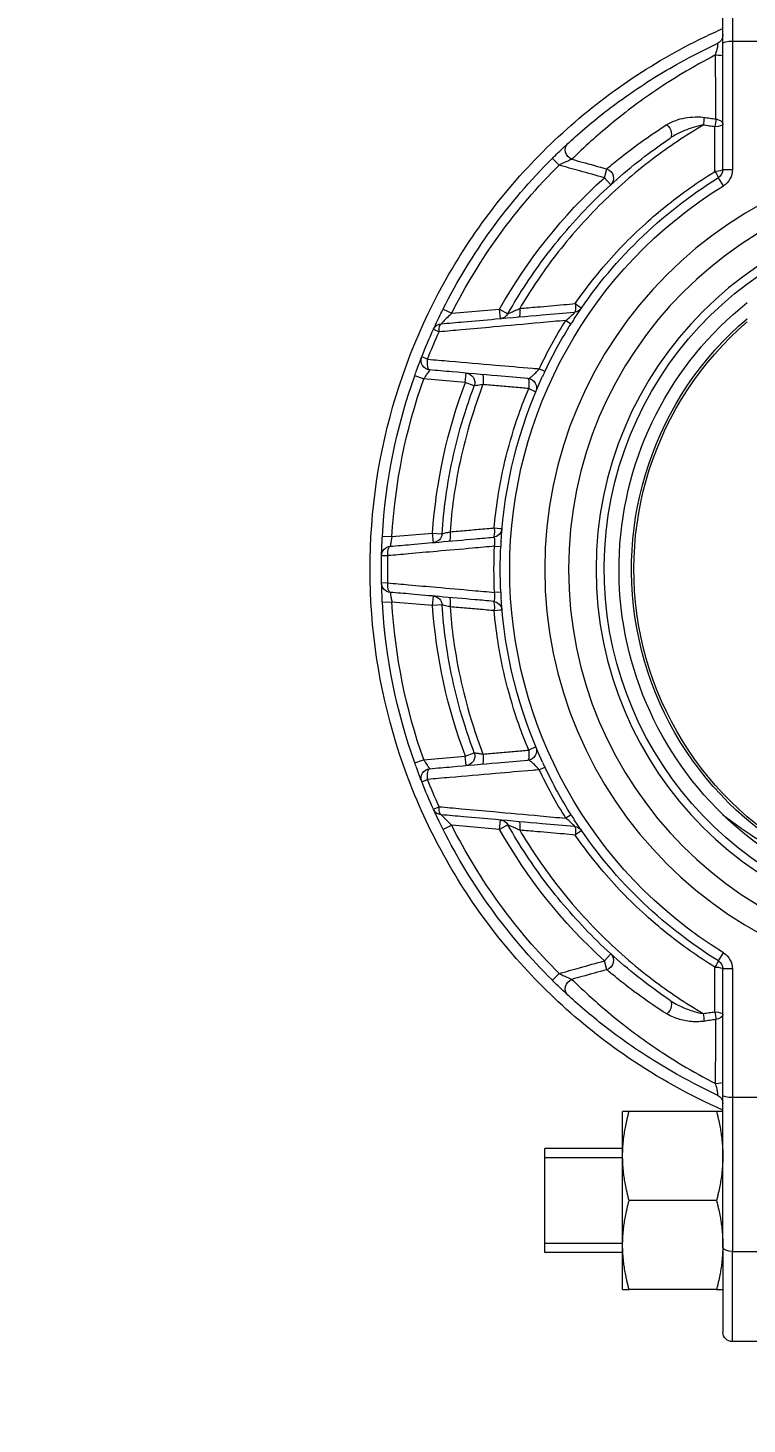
# Model space of a CAD drawing. Header units: millimetres. Extents: x -20146070 to 165023, y -3349561 to 35447.
# Drawn here: x -365078.4 to -365009.2, y -10992.2 to -10858 of the extents above; entities that cross this region are included whole.
import ezdxf
from ezdxf import colors
from ezdxf.entities.mleader import LeaderData, LeaderLine
from ezdxf.math import Vec2, Vec3

# ---------------------------------------------------------------- set-up
doc = ezdxf.new("R2010")
doc.units = ezdxf.units.MM
doc.header["$LTSCALE"] = 50
doc.linetypes.add('CONTINOUS', pattern=[0])
for name, color, linetype in [('ASPL- FM200-DEVICES', 8, 'Continuous'), ('M_FIREALAM-_E-', 10, 'Continuous'), ('M_FM 200 Cylinder', 1, 'Continuous')]:
    doc.layers.add(name, color=color, linetype=linetype)
doc.styles.add('RomanS', font='romans__.ttf', dxfattribs={"width": 0.75, "height": 40})

# ---------------------------------------------------------------- blocks, each defined once
blk = doc.blocks.new('180')
at = {"layer": 'ASPL- FM200-DEVICES', "color": 1, "lineweight": 5}
for p, q in [((-38638.84, -130226.7), (-38638.84, -130241.51)), ((-38637.92, -130241.73), (-38637.92, -130227.11)), ((-38638.84, -130241.51), (-38660.78, -130241.51)), ((-38638.84, -130241.51), (-38638.84, -130253.87)), ((-38637.92, -130253.87), (-38637.92, -130241.73)), ((-38622.16, -130253.44), (-38621.52, -130252.79)), ((-38637.92, -130253.87), (-38638.84, -130253.87)), ((-38637.97, -130255.43), (-38637.49, -130254.65)), ((-38627.14, -130255.33), (-38626.52, -130254.66)), ((-38626.52, -130254.66), (-38626.76, -130253.81)), ((-38616.44, -130267.29), (-38617.24, -130267.74)), ((-38616.52, -130268.2), (-38616.44, -130267.29)), ((-38611.83, -130267.69), (-38616.44, -130267.29)), ((-38611.01, -130267.28), (-38611.83, -130267.69)), ((-38622.81, -130268.38), (-38623.32, -130268.7)), ((-38610.08, -130269.23), (-38610.63, -130269.48)), ((-38609.51, -130272.11), (-38608.95, -130271.89)), ((-38620.79, -130273.29), (-38620.25, -130273.03)), ((-38613.14, -130274.35), (-38613.22, -130273.44)), ((-38614, -130274.68), (-38613.14, -130274.35)), ((-38613.14, -130274.35), (-38609.13, -130274)), ((-38609.13, -130274), (-38608.27, -130273.7)), ((-38609.99, -130288.83), (-38610.9, -130288.89)), ((-38610.07, -130289.74), (-38609.99, -130288.83)), ((-38606.07, -130289.17), (-38609.99, -130288.83)), ((-38605.16, -130289.12), (-38606.07, -130289.17)), ((-38615.95, -130290.1), (-38616.55, -130290.13)), ((-38605.09, -130290.99), (-38605.69, -130291)), ((-38605.69, -130293.62), (-38605.09, -130293.64)), ((-38616.55, -130294.5), (-38615.95, -130294.53)), ((-38609.99, -130295.8), (-38610.07, -130294.89)), ((-38610.9, -130295.74), (-38609.99, -130295.8)), ((-38609.99, -130295.8), (-38606.07, -130295.46)), ((-38606.07, -130295.46), (-38605.16, -130295.51)), ((-38613.14, -130310.28), (-38614, -130309.95)), ((-38613.22, -130311.19), (-38613.14, -130310.28)), ((-38609.13, -130310.63), (-38613.14, -130310.28)), ((-38608.27, -130310.93), (-38609.13, -130310.63)), ((-38620.25, -130311.6), (-38620.79, -130311.34)), ((-38608.95, -130312.74), (-38609.51, -130312.52)), ((-38610.63, -130315.15), (-38610.08, -130315.4)), ((-38623.32, -130315.93), (-38622.81, -130316.25)), ((-38616.44, -130317.34), (-38616.52, -130316.43)), ((-38617.24, -130316.89), (-38616.44, -130317.34)), ((-38616.44, -130317.34), (-38611.83, -130316.93)), ((-38611.83, -130316.93), (-38611.01, -130317.34)), ((-38637.49, -130329.98), (-38637.97, -130329.2)), ((-38626.52, -130329.97), (-38627.14, -130329.3)), ((-38626.76, -130330.82), (-38626.52, -130329.97)), ((-38638.84, -130330.75), (-38637.92, -130330.75)), ((-38638.84, -130330.75), (-38638.84, -130343.12)), ((-38637.92, -130342.9), (-38637.92, -130330.75)), ((-38621.52, -130331.84), (-38622.16, -130331.19)), ((-38660.78, -130343.12), (-38638.84, -130343.12)), ((-38638.84, -130343.12), (-38638.84, -130357.93)), ((-38637.92, -130357.52), (-38637.92, -130342.9)), ((-38637.31, -130344.45), (-38628.9, -130344.45)), ((-38628.28, -130348.73), (-38628.28, -130344.45)), ((-38628.28, -130348.02), (-38620.78, -130348.02)), ((-38628.28, -130357.3), (-38628.28, -130348.73)), ((-38620.78, -130358.02), (-38620.78, -130348.02)), ((-38620.78, -130348.87), (-38628.28, -130348.87)), ((-38637.31, -130353.02), (-38628.9, -130353.02)), ((-38638.84, -130357.93), (-38660.78, -130357.93)), ((-38638.84, -130366.59), (-38638.84, -130357.93)), ((-38637.92, -130357.52), (-38637.92, -130365.68)), ((-38628.28, -130357.16), (-38620.78, -130357.16)), ((-38628.28, -130361.59), (-38628.28, -130357.3)), ((-38628.28, -130358.02), (-38620.78, -130358.02)), ((-38637.31, -130361.59), (-38628.9, -130361.59)), ((-38660.78, -130366.59), (-38638.84, -130366.59))]:
    blk.add_line(p, q, dxfattribs=at)
for radius in [229.34, 229.02, 228.54, 40, 37.71, 35.06]:
    blk.add_circle((-38660.78, -130292.31), radius, dxfattribs=at)
for centre, radius, start, end in [((-38637.01, -130240.92), 0.914, 180, 245.1794), ((-38660.78, -130292.31), 54.79, 26.7, 45.1906), ((-38660.78, -130292.31), 55.71, 26.7, 45.1906), ((-38637.01, -130253.87), 1.83, 180, 238.27), ((-38637.01, -130253.87), 0.914, 180, 238.27), ((-38660.78, -130292.31), 44.28, 32.9672, 58.27), ((-38660.78, -130292.31), 50.91, 29.4422, 47.7073), ((-38660.78, -130292.31), 43.37, 301.73, 58.27), ((-38660.78, -130292.31), 34.28, 282.0247, 257.9753), ((-38660.78, -130292.31), 32.85, 314.0792, 51.3401), ((-38660.78, -130292.31), 31.65, 285.8537, 49.5808), ((-38623.57, -130266.67), 0.914, 214.5741, 265), ((-38616.44, -130267.29), 0.914, 209.4422, 265), ((-38660.78, -130292.31), 31.42, 283.1366, 49.2249), ((-38660.78, -130292.31), 44.28, 25.446, 32.2283), ((-38660.78, -130292.31), 44.88, 25.446, 32.2283), ((-38610.91, -130269.61), 0.914, 24.4789, 85), ((-38660.78, -130292.31), 55.11, 21.5076, 24.4789), ((-38660.78, -130292.31), 55.71, 21.5076, 24.4789), ((-38609.8, -130272.23), 0.914, 275, 21.5076), ((-38613.14, -130274.35), 0.914, 95, 200.6591), ((-38660.78, -130292.31), 44.28, 3.4466, 24.7847), ((-38619.08, -130274.87), 0.914, 95, 202.7002), ((-38660.78, -130292.31), 50.91, 3.9276, 20.6591), ((-38660.78, -130292.31), 54.79, 3.29, 19.5233), ((-38660.78, -130292.31), 55.71, 3.29, 19.5233), ((-38615.76, -130288.32), 0.914, 185.0673, 265), ((-38609.99, -130288.83), 0.914, 183.9276, 265), ((-38660.78, -130292.31), 44.28, 357.1699, 2.8301), ((-38660.78, -130292.31), 44.88, 357.1699, 2.8301), ((-38606, -130291.01), 0.914, 1.3623, 85), ((-38660.78, -130292.31), 55.11, 358.6377, 1.3623), ((-38660.78, -130292.31), 55.71, 358.6377, 1.3623), ((-38606, -130293.62), 0.914, 275, 358.6377), ((-38660.78, -130292.31), 44.28, 335.2153, 356.5534), ((-38609.99, -130295.8), 0.914, 95, 176.0724), ((-38615.76, -130296.31), 0.914, 95, 174.9327), ((-38660.78, -130292.31), 50.91, 339.3409, 356.0724), ((-38660.78, -130292.31), 54.79, 340.4767, 356.71), ((-38660.78, -130292.31), 55.71, 340.4767, 356.71), ((-38619.08, -130309.76), 0.914, 157.2998, 265), ((-38613.14, -130310.28), 0.914, 159.3409, 265), ((-38660.78, -130292.31), 44.28, 327.7717, 334.554), ((-38660.78, -130292.31), 44.88, 327.7717, 334.554), ((-38660.78, -130292.31), 55.11, 335.5211, 338.4924), ((-38609.8, -130312.4), 0.914, 338.4924, 85), ((-38660.78, -130292.31), 55.71, 335.5211, 338.4924), ((-38660.78, -130292.31), 32.85, 282.5559, 314.0792), ((-38660.78, -130292.31), 44.28, 301.73, 327.0328), ((-38616.44, -130317.34), 0.914, 95, 150.5578), ((-38610.91, -130315.02), 0.914, 275, 335.5211), ((-38660.78, -130292.31), 50.91, 312.2927, 330.5578), ((-38623.57, -130317.96), 0.914, 95, 145.4259), ((-38660.78, -130292.31), 54.79, 314.8094, 333.3), ((-38660.78, -130292.31), 55.71, 314.8094, 333.3), ((-38637.01, -130330.75), 1.83, 121.73, 180), ((-38637.01, -130330.75), 0.914, 121.73, 180), ((-38637.01, -130343.71), 0.914, 114.8206, 180), ((-38638.84, -130365.68), 0.914, 270, 0)]:
    blk.add_arc(centre, radius, start, end, dxfattribs=at)
for centre, major_axis, ratio, start_param, end_param in [((-38638.84, -130241.73), (0.914, 0), 0.237088, 0, 1.570796), ((-38637.01, -130242.95), (-0.914, 0), 0.120855, 4.9525, 6.283185), ((-38637.01, -130249.5), (-0.914, 0), 0.558658, 4.967973, 6.283185), ((-38637.01, -130249.5), (-0.131, 0.905), 0.210615, 0.962931, 1.81783), ((-38635.88, -130249.34), (-0.13, 0.905), 0.210979, 0.961696, 1.82156), ((-38637.01, -130249.5), (-0.914, 0), 0.275099, 0, 1.402869), ((-38632.3, -130250.12), (-0.511, -0.758), 0.599993, 4.331925, 6.283185), ((-38623.64, -130252.03), (0.62, 0.672), 0.946472, 4.183078, 6.283185), ((-38637.01, -130253.87), (-0.914, 0), 0.205116, 0, 1.399902), ((-38637.01, -130253.87), (-0.481, -0.778), 0.039724, 4.976816, 6.283185), ((-38626.52, -130254.66), (-0.615, -0.676), 0.950802, 4.17362, 6.283185), ((-38623.57, -130266.67), (-0.753, -0.519), 0.013723, 4.91427, 6.283185), ((-38623.57, -130266.67), (-0.08, -0.911), 0.164256, 4.830039, 6.283185), ((-38618.22, -130267.13), (-0.08, -0.911), 0.16447, 4.827555, 6.283185), ((-38610.91, -130269.61), (0.08, 0.911), 0.30205, 4.881503, 6.283185), ((-38609.8, -130272.23), (0.08, -0.911), 0.329482, 0, 1.668132), ((-38614.69, -130274.49), (-0.08, 0.911), 0.178581, 0, 1.621337), ((-38619.08, -130274.87), (-0.843, -0.353), 0.007725, 4.898119, 6.283186), ((-38619.08, -130274.87), (-0.08, 0.911), 0.178444, 0, 1.619728), ((-38615.76, -130288.32), (-0.911, -0.081), 0.00155, 4.887459, 6.283185), ((-38615.76, -130288.32), (-0.08, -0.911), 0.171834, 4.741337, 6.283185), ((-38611.51, -130288.69), (-0.08, -0.911), 0.171944, 4.740044, 6.283185), ((-38606, -130291.01), (0.08, 0.911), 0.340158, 4.750299, 6.283185), ((-38606, -130293.62), (0.08, -0.911), 0.340158, 0, 1.532886), ((-38611.51, -130295.93), (-0.08, 0.911), 0.171944, 0, 1.543141), ((-38615.76, -130296.31), (-0.911, 0.081), 0.00155, 6.283185, 7.678911), ((-38615.76, -130296.31), (-0.08, 0.911), 0.171834, 0, 1.541848), ((-38619.08, -130309.76), (-0.843, 0.353), 0.007725, 0, 1.385066), ((-38619.08, -130309.76), (-0.08, -0.911), 0.178444, 4.663458, 6.283185), ((-38614.69, -130310.14), (-0.08, -0.911), 0.178581, 4.661848, 6.283185), ((-38609.8, -130312.4), (0.08, 0.911), 0.329482, 4.615053, 6.283185), ((-38610.91, -130315.02), (0.08, -0.911), 0.30205, 0, 1.401682), ((-38618.22, -130317.49), (-0.08, 0.911), 0.16447, 0, 1.45563), ((-38623.57, -130317.96), (-0.753, 0.519), 0.013723, 0, 1.368915), ((-38623.57, -130317.96), (-0.08, 0.911), 0.164256, 0, 1.453146), ((-38637.01, -130330.75), (-0.481, 0.778), 0.039724, 0, 1.306369), ((-38626.52, -130329.97), (-0.615, 0.676), 0.950802, 0, 2.109566), ((-38637.01, -130330.75), (-0.914, 0), 0.205116, 4.883284, 6.283185), ((-38623.64, -130332.6), (0.62, -0.672), 0.946472, 0, 2.100107), ((-38632.3, -130334.51), (-0.511, 0.758), 0.599993, 0, 1.95126), ((-38637.01, -130335.12), (-0.914, 0), 0.275099, 4.880316, 6.283185), ((-38637.01, -130335.12), (-0.914, 0), 0.558658, 0, 1.315212), ((-38637.01, -130335.12), (0.131, 0.905), 0.210615, 1.323763, 2.178662), ((-38635.88, -130335.29), (0.13, 0.905), 0.210979, 1.320032, 2.179897), ((-38637.01, -130341.68), (-0.914, 0), 0.120855, 0, 1.330686), ((-38638.84, -130342.9), (-0.914, 0), 0.237088, 1.570796, 3.141593), ((-38638.84, -130357.52), (0.914, 0), 0.448941, 4.712389, 6.283185)]:
    blk.add_ellipse(centre, major_axis=major_axis, ratio=ratio, start_param=start_param, end_param=end_param, dxfattribs=at)
for points, knots in [([(-38637.92, -130344.32), (-38634.73, -130342.92), (-38631.67, -130341.22), (-38628.79, -130339.26), (-38626.43, -130337.65), (-38624.18, -130335.86), (-38622.09, -130333.91), (-38620.04, -130332), (-38618.12, -130329.94), (-38616.38, -130327.75), (-38612.83, -130323.31), (-38609.97, -130318.36), (-38607.9, -130313.08), (-38605.83, -130307.81), (-38604.55, -130302.22), (-38604.13, -130296.58), (-38603.71, -130290.94), (-38604.13, -130285.21), (-38605.39, -130279.7), (-38606.64, -130274.19), (-38608.73, -130268.85), (-38611.56, -130263.94), (-38614.4, -130259.03), (-38617.96, -130254.55), (-38622.12, -130250.69), (-38626.28, -130246.83), (-38631.01, -130243.6), (-38636.11, -130241.14), (-38636.71, -130240.85), (-38637.31, -130240.57), (-38637.92, -130240.31)], [0.3520071, 0.3520071, 0.3520071, 0.3520071, 0.3812966, 0.3812966, 0.3812966, 0.4054258, 0.4054258, 0.4054258, 0.4289726, 0.4289726, 0.4289726, 0.4766555, 0.4766555, 0.4766555, 0.5243168, 0.5243168, 0.5243168, 0.5719497, 0.5719497, 0.5719497, 0.6196177, 0.6196177, 0.6196177, 0.6673015, 0.6673015, 0.6673015, 0.7149727, 0.7149727, 0.7149727, 0.7205932, 0.7205932, 0.7205932, 0.7205932]), ([(-38637.23, -130242.84), (-38637.25, -130242.77), (-38637.27, -130242.69), (-38637.33, -130242.49), (-38637.36, -130242.37), (-38637.42, -130242.12), (-38637.44, -130241.99), (-38637.45, -130241.81), (-38637.44, -130241.76), (-38637.41, -130241.75), (-38637.4, -130241.75), (-38637.39, -130241.75)], [0, 0, 0, 0, 0.0442614, 0.0442614, 0.1150797, 0.1150797, 0.2071434, 0.2071434, 0.3019298, 0.3019298, 0.3296732, 0.3296732, 0.3296732, 0.3296732]), ([(-38623.02, -130251.36), (-38623.4, -130251.01), (-38623.96, -130250.5), (-38625.75, -130248.98), (-38627.2, -130247.81), (-38628.87, -130246.65), (-38630.35, -130245.61), (-38632.02, -130244.56), (-38634.96, -130242.93), (-38636.16, -130242.32), (-38637.39, -130241.75)], [0.100319, 0.100319, 0.100319, 0.100319, 0.621284, 0.621284, 1.418475, 1.418475, 1.418475, 2.127713, 2.127713, 2.588683, 2.588683, 2.588683, 2.588683]), ([(-38637.24, -130249.01), (-38637.24, -130248.73), (-38637.24, -130248.45), (-38637.24, -130247.51), (-38637.24, -130246.84), (-38637.24, -130246.15), (-38637.23, -130245.46), (-38637.23, -130244.74), (-38637.23, -130243.63), (-38637.23, -130243.24), (-38637.23, -130242.84)], [0.1468067, 0.1468067, 0.1468067, 0.1468067, 0.2636455, 0.2636455, 0.5272911, 0.5272911, 0.5272911, 0.7909366, 0.7909366, 0.9326924, 0.9326924, 0.9326924, 0.9326924]), ([(-38637.23, -130242.84), (-38636.13, -130243.41), (-38635.05, -130244.01), (-38632.26, -130245.69), (-38630.62, -130246.81), (-38629.16, -130247.91), (-38627.52, -130249.14), (-38626.09, -130250.37), (-38624.33, -130251.97), (-38623.77, -130252.51), (-38623.4, -130252.88)], [-2.546419, -2.546419, -2.546419, -2.546419, -2.127713, -2.127713, -1.418475, -1.418475, -1.418475, -0.621284, -0.621284, -0.100319, -0.100319, -0.100319, -0.100319]), ([(-38636.11, -130248.85), (-38636.3, -130248.87), (-38636.5, -130248.9), (-38636.7, -130248.93), (-38636.88, -130248.96), (-38637.06, -130248.98), (-38637.24, -130249.01)], [0.1132328, 0.1132328, 0.1132328, 0.1132328, 0.1812535, 0.1812535, 0.1812535, 0.2435308, 0.2435308, 0.2435308, 0.2435308]), ([(-38632.53, -130249.55), (-38632.85, -130249.35), (-38633.22, -130249.19), (-38633.9, -130248.98), (-38634.21, -130248.91), (-38634.84, -130248.82), (-38635.16, -130248.8), (-38635.69, -130248.8), (-38635.9, -130248.82), (-38636.11, -130248.85)], [-0.4595938, -0.4595938, -0.4595938, -0.4595938, -0.3023379, -0.3023379, -0.1852862, -0.1852862, -0.0712639, -0.0712639, 0, 0, 0, 0]), ([(-38637.16, -130249.75), (-38636.98, -130249.73), (-38636.8, -130249.7), (-38636.62, -130249.68), (-38636.42, -130249.65), (-38636.23, -130249.62), (-38636.03, -130249.59)], [-0.2435308, -0.2435308, -0.2435308, -0.2435308, -0.1812535, -0.1812535, -0.1812535, -0.1132328, -0.1132328, -0.1132328, -0.1132328]), ([(-38637.16, -130254.06), (-38637.16, -130253.89), (-38637.16, -130253.72), (-38637.16, -130253.05), (-38637.16, -130252.55), (-38637.16, -130252.06), (-38637.16, -130251.65), (-38637.16, -130251.23), (-38637.16, -130250.46), (-38637.16, -130250.11), (-38637.16, -130249.75)], [0.1138295, 0.1138295, 0.1138295, 0.1138295, 0.1722234, 0.1722234, 0.3444468, 0.3444468, 0.3444468, 0.4884302, 0.4884302, 0.6138244, 0.6138244, 0.6138244, 0.6138244]), ([(-38636.03, -130249.59), (-38635.85, -130249.62), (-38635.68, -130249.65), (-38635.22, -130249.77), (-38634.94, -130249.86), (-38634.38, -130250.06), (-38634.1, -130250.18), (-38633.47, -130250.47), (-38633.12, -130250.67), (-38632.81, -130250.87)], [0, 0, 0, 0, 0.0712639, 0.0712639, 0.1852862, 0.1852862, 0.3023379, 0.3023379, 0.4595938, 0.4595938, 0.4595938, 0.4595938]), ([(-38636.03, -130249.59), (-38634.35, -130250.59), (-38632.72, -130251.68), (-38629.35, -130254.24), (-38627.63, -130255.74), (-38626.03, -130257.34), (-38624.44, -130258.94), (-38622.94, -130260.66), (-38620.41, -130263.99), (-38619.35, -130265.58), (-38618.38, -130267.23)], [-2.899582, -2.899582, -2.899582, -2.899582, -2.2532, -2.2532, -1.502133, -1.502133, -1.502133, -0.751067, -0.751067, -0.119027, -0.119027, -0.119027, -0.119027]), ([(-38626.76, -130253.81), (-38627.04, -130253.56), (-38627.42, -130253.24), (-38628.48, -130252.39), (-38629.2, -130251.84), (-38630.76, -130250.71), (-38631.61, -130250.13), (-38632.53, -130249.55)], [0.09152, 0.09152, 0.09152, 0.09152, 0.505144, 0.505144, 1.010289, 1.010289, 1.471599, 1.471599, 1.471599, 1.471599]), ([(-38617.24, -130267.74), (-38618.36, -130265.76), (-38619.62, -130263.85), (-38622.39, -130260.2), (-38623.92, -130258.46), (-38625.55, -130256.84), (-38627.17, -130255.23), (-38628.92, -130253.71), (-38631.44, -130251.83), (-38632.12, -130251.34), (-38632.81, -130250.87)], [0.007268, 0.007268, 0.007268, 0.007268, 0.751067, 0.751067, 1.502133, 1.502133, 1.502133, 2.2532, 2.2532, 2.526105, 2.526105, 2.526105, 2.526105]), ([(-38621.52, -130252.79), (-38621.62, -130252.69), (-38621.71, -130252.6), (-38622, -130252.32), (-38622.18, -130252.14), (-38622.47, -130251.87), (-38622.58, -130251.76), (-38622.77, -130251.58), (-38622.85, -130251.51), (-38622.96, -130251.41), (-38622.99, -130251.38), (-38623.02, -130251.36)], [0, 0, 0, 0, 0.0453057, 0.0453057, 0.131826, 0.131826, 0.1934642, 0.1934642, 0.2507099, 0.2507099, 0.2864885, 0.2864885, 0.2864885, 0.2864885]), ([(-38623.4, -130252.88), (-38623.73, -130252.97), (-38624.05, -130253.06), (-38625.17, -130253.37), (-38625.96, -130253.59), (-38626.76, -130253.81)], [0.1769403, 0.1769403, 0.1769403, 0.1769403, 0.2893577, 0.2893577, 0.564208, 0.564208, 0.564208, 0.564208]), ([(-38626.52, -130254.66), (-38625.73, -130254.44), (-38624.93, -130254.21), (-38623.48, -130253.81), (-38622.82, -130253.63), (-38622.16, -130253.44)], [-0.564208, -0.564208, -0.564208, -0.564208, -0.2893577, -0.2893577, -0.0612978, -0.0612978, -0.0612978, -0.0612978]), ([(-38623.4, -130252.88), (-38623.38, -130252.88), (-38623.35, -130252.9), (-38623.26, -130252.93), (-38623.2, -130252.96), (-38623.04, -130253.03), (-38622.95, -130253.08), (-38622.71, -130253.18), (-38622.56, -130253.25), (-38622.32, -130253.36), (-38622.24, -130253.4), (-38622.16, -130253.44)], [-0.2864885, -0.2864885, -0.2864885, -0.2864885, -0.2507099, -0.2507099, -0.1934642, -0.1934642, -0.131826, -0.131826, -0.0453057, -0.0453057, 0, 0, 0, 0]), ([(-38623.72, -130266.76), (-38624.57, -130265.54), (-38625.48, -130264.35), (-38627.78, -130261.65), (-38629.22, -130260.18), (-38630.75, -130258.82), (-38632.03, -130257.68), (-38633.37, -130256.62), (-38635.55, -130255.08), (-38636.35, -130254.56), (-38637.16, -130254.06)], [0.186997, 0.186997, 0.186997, 0.186997, 0.684749, 0.684749, 1.369498, 1.369498, 1.369498, 1.940163, 1.940163, 2.258899, 2.258899, 2.258899, 2.258899]), ([(-38618.38, -130267.23), (-38618.94, -130267.18), (-38619.49, -130267.13), (-38620.9, -130267.01), (-38621.76, -130266.93), (-38622.61, -130266.86), (-38622.98, -130266.83), (-38623.35, -130266.79), (-38623.72, -130266.76)], [0.100993, 0.100993, 0.100993, 0.100993, 0.2897145, 0.2897145, 0.5794289, 0.5794289, 0.5794289, 0.705031, 0.705031, 0.705031, 0.705031]), ([(-38622.81, -130268.38), (-38622.97, -130268.25), (-38623.13, -130268.11), (-38623.5, -130267.8), (-38623.66, -130267.64), (-38623.67, -130267.58), (-38623.66, -130267.58), (-38623.64, -130267.58)], [0, 0, 0, 0, 0.0994273, 0.0994273, 0.2585109, 0.2585109, 0.2961763, 0.2961763, 0.2961763, 0.2961763]), ([(-38610.83, -130268.7), (-38611.54, -130268.64), (-38612.25, -130268.57), (-38613.99, -130268.42), (-38615.02, -130268.33), (-38616.05, -130268.24), (-38617.54, -130268.11), (-38619.04, -130267.98), (-38621.58, -130267.76), (-38622.61, -130267.67), (-38623.64, -130267.58)], [-1.658767, -1.658767, -1.658767, -1.658767, -1.408748, -1.408748, -1.04907, -1.04907, -1.04907, -0.524535, -0.524535, -0.164528, -0.164528, -0.164528, -0.164528]), ([(-38617.24, -130267.74), (-38617.24, -130267.74), (-38617.25, -130267.74), (-38617.28, -130267.72), (-38617.31, -130267.71), (-38617.42, -130267.66), (-38617.5, -130267.62), (-38617.72, -130267.53), (-38617.85, -130267.47), (-38618.12, -130267.34), (-38618.25, -130267.29), (-38618.38, -130267.23)], [0, 0, 0, 0, 0.032687, 0.032687, 0.0849863, 0.0849863, 0.1529753, 0.1529753, 0.235611, 0.235611, 0.304269, 0.304269, 0.304269, 0.304269]), ([(-38611.83, -130267.69), (-38611.73, -130267.79), (-38611.63, -130267.89), (-38611.38, -130268.13), (-38611.24, -130268.28), (-38610.99, -130268.53), (-38610.89, -130268.63), (-38610.84, -130268.69), (-38610.83, -130268.7), (-38610.83, -130268.7)], [0, 0, 0, 0, 0.0683388, 0.0683388, 0.177681, 0.177681, 0.3002737, 0.3002737, 0.3442745, 0.3442745, 0.3442745, 0.3442745]), ([(-38610.08, -130269.23), (-38610.08, -130269.23), (-38610.08, -130269.22), (-38610.14, -130269.1), (-38610.23, -130268.9), (-38610.46, -130268.41), (-38610.59, -130268.13), (-38610.82, -130267.66), (-38610.92, -130267.47), (-38611.01, -130267.28)], [-0.3442745, -0.3442745, -0.3442745, -0.3442745, -0.3002737, -0.3002737, -0.177681, -0.177681, -0.0683388, -0.0683388, 0, 0, 0, 0]), ([(-38622.81, -130268.38), (-38621.99, -130268.45), (-38621.17, -130268.53), (-38618.85, -130268.74), (-38617.35, -130268.87), (-38615.85, -130269.01), (-38614.82, -130269.1), (-38613.79, -130269.2), (-38612.05, -130269.35), (-38611.34, -130269.42), (-38610.63, -130269.48)], [0.239884, 0.239884, 0.239884, 0.239884, 0.524535, 0.524535, 1.04907, 1.04907, 1.04907, 1.408748, 1.408748, 1.658767, 1.658767, 1.658767, 1.658767]), ([(-38609.51, -130272.11), (-38610.22, -130272.17), (-38610.93, -130272.23), (-38613.1, -130272.42), (-38614.56, -130272.54), (-38616.03, -130272.67), (-38617.23, -130272.77), (-38618.42, -130272.87), (-38619.83, -130272.99), (-38620.04, -130273.01), (-38620.25, -130273.03)], [0.267552, 0.267552, 0.267552, 0.267552, 0.518511, 0.518511, 1.037022, 1.037022, 1.037022, 1.4601, 1.4601, 1.534316, 1.534316, 1.534316, 1.534316]), ([(-38608.27, -130273.7), (-38608.33, -130273.53), (-38608.39, -130273.37), (-38608.54, -130272.96), (-38608.63, -130272.73), (-38608.77, -130272.36), (-38608.82, -130272.21), (-38608.9, -130272.02), (-38608.92, -130271.96), (-38608.95, -130271.9), (-38608.95, -130271.89), (-38608.95, -130271.89)], [-0.3235332, -0.3235332, -0.3235332, -0.3235332, -0.2663757, -0.2663757, -0.1769803, -0.1769803, -0.0996246, -0.0996246, -0.0383171, -0.0383171, 0, 0, 0, 0]), ([(-38619.16, -130273.96), (-38619.18, -130273.96), (-38619.21, -130273.96), (-38619.28, -130273.94), (-38619.33, -130273.91), (-38619.45, -130273.83), (-38619.52, -130273.77), (-38619.69, -130273.63), (-38619.8, -130273.52), (-38620.03, -130273.29), (-38620.14, -130273.16), (-38620.25, -130273.03)], [0, 0, 0, 0, 0.0426595, 0.0426595, 0.1109146, 0.1109146, 0.1792577, 0.1792577, 0.2765346, 0.2765346, 0.3740542, 0.3740542, 0.3740542, 0.3740542]), ([(-38619.16, -130273.96), (-38618.19, -130273.88), (-38617.21, -130273.79), (-38616.24, -130273.71), (-38614.77, -130273.58), (-38613.31, -130273.45), (-38611.14, -130273.26), (-38610.43, -130273.2), (-38609.72, -130273.14)], [-1.382385, -1.382385, -1.382385, -1.382385, -1.037022, -1.037022, -1.037022, -0.518511, -0.518511, -0.267552, -0.267552, -0.267552, -0.267552]), ([(-38609.72, -130273.14), (-38609.72, -130273.14), (-38609.72, -130273.14), (-38609.7, -130273.17), (-38609.68, -130273.2), (-38609.61, -130273.29), (-38609.56, -130273.36), (-38609.44, -130273.54), (-38609.36, -130273.65), (-38609.24, -130273.85), (-38609.18, -130273.92), (-38609.13, -130274)], [0, 0, 0, 0, 0.0383171, 0.0383171, 0.0996246, 0.0996246, 0.1769803, 0.1769803, 0.2663757, 0.2663757, 0.3235332, 0.3235332, 0.3235332, 0.3235332]), ([(-38619.24, -130274.93), (-38619.02, -130274.91), (-38618.8, -130274.89), (-38618.07, -130274.83), (-38617.57, -130274.79), (-38617.07, -130274.74), (-38616.57, -130274.7), (-38616.07, -130274.66), (-38615.33, -130274.59), (-38615.09, -130274.57), (-38614.84, -130274.55)], [0.0943605, 0.0943605, 0.0943605, 0.0943605, 0.1701418, 0.1701418, 0.3402837, 0.3402837, 0.3402837, 0.5104255, 0.5104255, 0.5930385, 0.5930385, 0.5930385, 0.5930385]), ([(-38615.92, -130288.34), (-38616, -130287.39), (-38616.12, -130286.45), (-38616.47, -130284.14), (-38616.75, -130282.77), (-38617.08, -130281.42), (-38617.42, -130280.07), (-38617.82, -130278.74), (-38618.58, -130276.58), (-38618.9, -130275.75), (-38619.24, -130274.93)], [0.1491, 0.1491, 0.1491, 0.1491, 0.465212, 0.465212, 0.930425, 0.930425, 0.930425, 1.395637, 1.395637, 1.692509, 1.692509, 1.692509, 1.692509]), ([(-38614.84, -130274.55), (-38614.78, -130274.56), (-38614.71, -130274.57), (-38614.54, -130274.6), (-38614.44, -130274.61), (-38614.25, -130274.64), (-38614.16, -130274.65), (-38614.03, -130274.67), (-38614, -130274.68), (-38614, -130274.68)], [0, 0, 0, 0, 0.0422195, 0.0422195, 0.1097706, 0.1097706, 0.1949552, 0.1949552, 0.2847125, 0.2847125, 0.2847125, 0.2847125]), ([(-38614.84, -130274.55), (-38614.48, -130275.5), (-38614.14, -130276.47), (-38613.41, -130278.77), (-38613.05, -130280.11), (-38612.75, -130281.46), (-38612.44, -130282.8), (-38612.2, -130284.17), (-38611.86, -130286.59), (-38611.75, -130287.65), (-38611.67, -130288.71)], [-1.71784, -1.71784, -1.71784, -1.71784, -1.377704, -1.377704, -0.918469, -0.918469, -0.918469, -0.459235, -0.459235, -0.106952, -0.106952, -0.106952, -0.106952]), ([(-38610.9, -130288.89), (-38610.98, -130287.74), (-38611.1, -130286.58), (-38611.45, -130284.04), (-38611.71, -130282.66), (-38612.01, -130281.29), (-38612.32, -130279.92), (-38612.69, -130278.56), (-38613.39, -130276.37), (-38613.68, -130275.52), (-38614, -130274.68)], [0.080726, 0.080726, 0.080726, 0.080726, 0.459235, 0.459235, 0.918469, 0.918469, 0.918469, 1.377704, 1.377704, 1.671528, 1.671528, 1.671528, 1.671528]), ([(-38611.67, -130288.71), (-38611.94, -130288.68), (-38612.2, -130288.66), (-38612.99, -130288.59), (-38613.51, -130288.55), (-38614.03, -130288.5), (-38614.55, -130288.45), (-38615.07, -130288.41), (-38615.7, -130288.35), (-38615.81, -130288.34), (-38615.92, -130288.34)], [0.0862734, 0.0862734, 0.0862734, 0.0862734, 0.1766783, 0.1766783, 0.3533565, 0.3533565, 0.3533565, 0.5300348, 0.5300348, 0.5672783, 0.5672783, 0.5672783, 0.5672783]), ([(-38616.58, -130289.65), (-38616.57, -130289.7), (-38616.57, -130289.75), (-38616.56, -130289.9), (-38616.56, -130290.02), (-38616.55, -130290.13)], [-0.05436788, -0.05436788, -0.05436788, -0.05436788, -0.03785598, -0.03785598, 0, 0, 0, 0]), ([(-38615.95, -130290.1), (-38615.96, -130290.04), (-38615.97, -130289.98), (-38615.99, -130289.84), (-38615.99, -130289.75), (-38616, -130289.57), (-38615.99, -130289.48), (-38615.96, -130289.33), (-38615.94, -130289.28), (-38615.88, -130289.24), (-38615.86, -130289.23), (-38615.84, -130289.23)], [0, 0, 0, 0, 0.037856, 0.037856, 0.0984256, 0.0984256, 0.177166, 0.177166, 0.2646733, 0.2646733, 0.314067, 0.314067, 0.314067, 0.314067]), ([(-38605.92, -130290.1), (-38606.59, -130290.04), (-38607.25, -130289.98), (-38608.82, -130289.85), (-38609.71, -130289.77), (-38610.61, -130289.69), (-38611.77, -130289.59), (-38612.94, -130289.49), (-38614.68, -130289.33), (-38615.26, -130289.28), (-38615.84, -130289.23)], [-1.38493, -1.38493, -1.38493, -1.38493, -1.147681, -1.147681, -0.828645, -0.828645, -0.828645, -0.414323, -0.414323, -0.20831, -0.20831, -0.20831, -0.20831]), ([(-38610.9, -130288.89), (-38610.9, -130288.89), (-38610.91, -130288.89), (-38610.94, -130288.88), (-38610.97, -130288.87), (-38611.07, -130288.85), (-38611.15, -130288.83), (-38611.37, -130288.78), (-38611.52, -130288.74), (-38611.67, -130288.71)], [0, 0, 0, 0, 0.0388634, 0.0388634, 0.1010449, 0.1010449, 0.1808752, 0.1808752, 0.2837169, 0.2837169, 0.2837169, 0.2837169]), ([(-38606.07, -130289.17), (-38606.05, -130289.27), (-38606.03, -130289.38), (-38605.99, -130289.63), (-38605.97, -130289.78), (-38605.94, -130289.99), (-38605.93, -130290.06), (-38605.92, -130290.1), (-38605.92, -130290.1), (-38605.92, -130290.1)], [0, 0, 0, 0, 0.0686599, 0.0686599, 0.1785156, 0.1785156, 0.2838394, 0.2838394, 0.3190647, 0.3190647, 0.3190647, 0.3190647]), ([(-38605.09, -130290.99), (-38605.09, -130290.99), (-38605.09, -130290.98), (-38605.09, -130290.91), (-38605.09, -130290.77), (-38605.1, -130290.34), (-38605.12, -130290.05), (-38605.14, -130289.54), (-38605.15, -130289.33), (-38605.16, -130289.12)], [-0.3190647, -0.3190647, -0.3190647, -0.3190647, -0.2838394, -0.2838394, -0.1785156, -0.1785156, -0.0686599, -0.0686599, 0, 0, 0, 0]), ([(-38615.95, -130290.1), (-38615.26, -130290.16), (-38614.56, -130290.22), (-38612.71, -130290.39), (-38611.54, -130290.49), (-38610.38, -130290.59), (-38609.48, -130290.67), (-38608.58, -130290.75), (-38607.02, -130290.89), (-38606.35, -130290.95), (-38605.69, -130291)], [0.167549, 0.167549, 0.167549, 0.167549, 0.414323, 0.414323, 0.828645, 0.828645, 0.828645, 1.147681, 1.147681, 1.38493, 1.38493, 1.38493, 1.38493]), ([(-38605.69, -130293.62), (-38606.35, -130293.68), (-38607.02, -130293.74), (-38608.58, -130293.88), (-38609.48, -130293.96), (-38610.38, -130294.04), (-38611.54, -130294.14), (-38612.71, -130294.24), (-38614.56, -130294.41), (-38615.26, -130294.47), (-38615.95, -130294.53)], [0.272361, 0.272361, 0.272361, 0.272361, 0.50961, 0.50961, 0.828645, 0.828645, 0.828645, 1.242968, 1.242968, 1.489742, 1.489742, 1.489742, 1.489742]), ([(-38605.16, -130295.51), (-38605.15, -130295.38), (-38605.15, -130295.24), (-38605.13, -130294.84), (-38605.12, -130294.58), (-38605.1, -130294.16), (-38605.1, -130294), (-38605.09, -130293.78), (-38605.09, -130293.71), (-38605.09, -130293.65), (-38605.09, -130293.64), (-38605.09, -130293.64)], [-0.3189558, -0.3189558, -0.3189558, -0.3189558, -0.2743975, -0.2743975, -0.1831447, -0.1831447, -0.1028191, -0.1028191, -0.0395458, -0.0395458, 0, 0, 0, 0]), ([(-38615.84, -130295.4), (-38615.86, -130295.4), (-38615.88, -130295.39), (-38615.92, -130295.36), (-38615.95, -130295.33), (-38615.98, -130295.22), (-38615.99, -130295.13), (-38616, -130294.88), (-38615.98, -130294.7), (-38615.95, -130294.53)], [0, 0, 0, 0, 0.0426791, 0.0426791, 0.1109657, 0.1109657, 0.1984709, 0.1984709, 0.3136183, 0.3136183, 0.3136183, 0.3136183]), ([(-38615.84, -130295.4), (-38615.26, -130295.34), (-38614.68, -130295.29), (-38612.94, -130295.14), (-38611.77, -130295.04), (-38610.61, -130294.94), (-38609.71, -130294.86), (-38608.82, -130294.78), (-38607.25, -130294.64), (-38606.59, -130294.59), (-38605.92, -130294.53)], [-1.448981, -1.448981, -1.448981, -1.448981, -1.242968, -1.242968, -0.828645, -0.828645, -0.828645, -0.50961, -0.50961, -0.272361, -0.272361, -0.272361, -0.272361]), ([(-38605.92, -130294.53), (-38605.92, -130294.53), (-38605.92, -130294.53), (-38605.93, -130294.56), (-38605.93, -130294.6), (-38605.94, -130294.71), (-38605.96, -130294.79), (-38605.99, -130294.99), (-38606.01, -130295.12), (-38606.05, -130295.32), (-38606.06, -130295.39), (-38606.07, -130295.46)], [0, 0, 0, 0, 0.0395458, 0.0395458, 0.1028191, 0.1028191, 0.1831447, 0.1831447, 0.2743975, 0.2743975, 0.3189558, 0.3189558, 0.3189558, 0.3189558]), ([(-38619.24, -130309.7), (-38618.9, -130308.88), (-38618.58, -130308.05), (-38617.82, -130305.89), (-38617.42, -130304.56), (-38617.08, -130303.21), (-38616.75, -130301.86), (-38616.47, -130300.49), (-38616.12, -130298.18), (-38616, -130297.24), (-38615.92, -130296.29)], [0.16834, 0.16834, 0.16834, 0.16834, 0.465212, 0.465212, 0.930425, 0.930425, 0.930425, 1.395637, 1.395637, 1.711749, 1.711749, 1.711749, 1.711749]), ([(-38615.92, -130296.29), (-38615.81, -130296.28), (-38615.7, -130296.27), (-38615.07, -130296.22), (-38614.55, -130296.17), (-38614.03, -130296.13), (-38613.51, -130296.08), (-38612.99, -130296.04), (-38612.2, -130295.97), (-38611.94, -130295.95), (-38611.67, -130295.92)], [0.1394348, 0.1394348, 0.1394348, 0.1394348, 0.1766783, 0.1766783, 0.3533565, 0.3533565, 0.3533565, 0.5300348, 0.5300348, 0.6204397, 0.6204397, 0.6204397, 0.6204397]), ([(-38611.67, -130295.92), (-38611.75, -130296.98), (-38611.86, -130298.04), (-38612.2, -130300.46), (-38612.44, -130301.82), (-38612.75, -130303.17), (-38613.05, -130304.52), (-38613.41, -130305.86), (-38614.14, -130308.16), (-38614.48, -130309.12), (-38614.84, -130310.08)], [-1.729987, -1.729987, -1.729987, -1.729987, -1.377704, -1.377704, -0.918469, -0.918469, -0.918469, -0.459235, -0.459235, -0.119098, -0.119098, -0.119098, -0.119098]), ([(-38614, -130309.95), (-38613.68, -130309.11), (-38613.39, -130308.26), (-38612.69, -130306.06), (-38612.32, -130304.71), (-38612.01, -130303.34), (-38611.71, -130301.97), (-38611.45, -130300.59), (-38611.1, -130298.05), (-38610.98, -130296.89), (-38610.9, -130295.74)], [0.16541, 0.16541, 0.16541, 0.16541, 0.459235, 0.459235, 0.918469, 0.918469, 0.918469, 1.377704, 1.377704, 1.756213, 1.756213, 1.756213, 1.756213]), ([(-38611.67, -130295.92), (-38611.61, -130295.91), (-38611.55, -130295.89), (-38611.4, -130295.86), (-38611.32, -130295.84), (-38611.14, -130295.8), (-38611.06, -130295.78), (-38610.94, -130295.75), (-38610.9, -130295.74), (-38610.9, -130295.74)], [0, 0, 0, 0, 0.0402327, 0.0402327, 0.1046051, 0.1046051, 0.1867265, 0.1867265, 0.2837028, 0.2837028, 0.2837028, 0.2837028]), ([(-38614.84, -130310.08), (-38615.09, -130310.06), (-38615.33, -130310.04), (-38616.07, -130309.97), (-38616.57, -130309.93), (-38617.07, -130309.89), (-38617.57, -130309.84), (-38618.07, -130309.8), (-38618.8, -130309.74), (-38619.02, -130309.72), (-38619.24, -130309.7)], [0.0875288, 0.0875288, 0.0875288, 0.0875288, 0.1701418, 0.1701418, 0.3402837, 0.3402837, 0.3402837, 0.5104255, 0.5104255, 0.5862068, 0.5862068, 0.5862068, 0.5862068]), ([(-38620.58, -130310.88), (-38620.59, -130310.92), (-38620.61, -130310.96), (-38620.68, -130311.11), (-38620.74, -130311.23), (-38620.79, -130311.34)], [-0.05826173, -0.05826173, -0.05826173, -0.05826173, -0.04288306, -0.04288306, 0, 0, 0, 0]), ([(-38620.25, -130311.6), (-38620.2, -130311.54), (-38620.15, -130311.49), (-38620.02, -130311.34), (-38619.94, -130311.25), (-38619.76, -130311.07), (-38619.67, -130310.98), (-38619.47, -130310.82), (-38619.38, -130310.75), (-38619.25, -130310.68), (-38619.2, -130310.66), (-38619.16, -130310.67)], [0, 0, 0, 0, 0.0428831, 0.0428831, 0.111496, 0.111496, 0.1975348, 0.1975348, 0.2989951, 0.2989951, 0.374051, 0.374051, 0.374051, 0.374051]), ([(-38609.72, -130311.49), (-38610.43, -130311.43), (-38611.14, -130311.37), (-38613.31, -130311.18), (-38614.77, -130311.05), (-38616.24, -130310.92), (-38617.21, -130310.84), (-38618.19, -130310.75), (-38619.16, -130310.67)], [-1.806493, -1.806493, -1.806493, -1.806493, -1.555533, -1.555533, -1.037022, -1.037022, -1.037022, -0.69166, -0.69166, -0.69166, -0.69166]), ([(-38614, -130309.95), (-38614, -130309.95), (-38614, -130309.95), (-38614.04, -130309.96), (-38614.07, -130309.96), (-38614.18, -130309.98), (-38614.26, -130309.99), (-38614.48, -130310.02), (-38614.61, -130310.04), (-38614.78, -130310.07), (-38614.81, -130310.08), (-38614.84, -130310.08)], [0, 0, 0, 0, 0.0379266, 0.0379266, 0.0986093, 0.0986093, 0.1762011, 0.1762011, 0.266035, 0.266035, 0.2847592, 0.2847592, 0.2847592, 0.2847592]), ([(-38609.13, -130310.63), (-38609.19, -130310.71), (-38609.24, -130310.79), (-38609.38, -130311), (-38609.46, -130311.12), (-38609.6, -130311.33), (-38609.66, -130311.41), (-38609.71, -130311.48), (-38609.72, -130311.49), (-38609.72, -130311.49)], [0, 0, 0, 0, 0.0603418, 0.0603418, 0.1568886, 0.1568886, 0.2607759, 0.2607759, 0.3237095, 0.3237095, 0.3237095, 0.3237095]), ([(-38608.95, -130312.74), (-38608.95, -130312.74), (-38608.94, -130312.71), (-38608.88, -130312.56), (-38608.81, -130312.39), (-38608.65, -130311.96), (-38608.56, -130311.71), (-38608.4, -130311.28), (-38608.33, -130311.1), (-38608.27, -130310.93)], [-0.3237095, -0.3237095, -0.3237095, -0.3237095, -0.2607759, -0.2607759, -0.1568886, -0.1568886, -0.0603418, -0.0603418, 0, 0, 0, 0]), ([(-38620.25, -130311.6), (-38620.04, -130311.62), (-38619.83, -130311.63), (-38618.42, -130311.75), (-38617.23, -130311.86), (-38616.03, -130311.96), (-38614.56, -130312.08), (-38613.1, -130312.21), (-38610.93, -130312.4), (-38610.22, -130312.46), (-38609.51, -130312.52)], [0.539728, 0.539728, 0.539728, 0.539728, 0.613944, 0.613944, 1.037022, 1.037022, 1.037022, 1.555533, 1.555533, 1.806493, 1.806493, 1.806493, 1.806493]), ([(-38610.63, -130315.15), (-38611.34, -130315.21), (-38612.05, -130315.28), (-38613.79, -130315.43), (-38614.82, -130315.53), (-38615.85, -130315.62), (-38617.35, -130315.75), (-38618.85, -130315.89), (-38621.17, -130316.1), (-38621.99, -130316.18), (-38622.81, -130316.25)], [0.439374, 0.439374, 0.439374, 0.439374, 0.689393, 0.689393, 1.04907, 1.04907, 1.04907, 1.573606, 1.573606, 1.858257, 1.858257, 1.858257, 1.858257]), ([(-38637.92, -130315.92), (-38639.76, -130317.35), (-38641.79, -130318.66), (-38646.15, -130320.87), (-38648.47, -130321.77), (-38651.77, -130322.69), (-38652.7, -130322.91), (-38653.64, -130323.09)], [0, 0, 0, 0, 0.777196, 0.777196, 1.554392, 1.554392, 1.854047, 1.854047, 1.854047, 1.854047]), ([(-38623.64, -130317.05), (-38623.66, -130317.05), (-38623.66, -130317.05), (-38623.67, -130317.03), (-38623.66, -130317.01), (-38623.6, -130316.94), (-38623.54, -130316.88), (-38623.39, -130316.74), (-38623.29, -130316.65), (-38623.07, -130316.46), (-38622.94, -130316.36), (-38622.81, -130316.25)], [0, 0, 0, 0, 0.0309664, 0.0309664, 0.0805126, 0.0805126, 0.1449227, 0.1449227, 0.2173476, 0.2173476, 0.2967426, 0.2967426, 0.2967426, 0.2967426]), ([(-38623.64, -130317.05), (-38622.61, -130316.96), (-38621.58, -130316.87), (-38619.04, -130316.65), (-38617.54, -130316.52), (-38616.05, -130316.39), (-38615.02, -130316.3), (-38613.99, -130316.21), (-38612.25, -130316.05), (-38611.54, -130315.99), (-38610.83, -130315.93)], [-1.933612, -1.933612, -1.933612, -1.933612, -1.573606, -1.573606, -1.04907, -1.04907, -1.04907, -0.689393, -0.689393, -0.439374, -0.439374, -0.439374, -0.439374]), ([(-38610.83, -130315.93), (-38610.83, -130315.93), (-38610.83, -130315.93), (-38610.86, -130315.96), (-38610.89, -130315.99), (-38610.97, -130316.08), (-38611.04, -130316.14), (-38611.2, -130316.31), (-38611.31, -130316.42), (-38611.55, -130316.66), (-38611.69, -130316.8), (-38611.83, -130316.93)], [0, 0, 0, 0, 0.0348587, 0.0348587, 0.0906327, 0.0906327, 0.1629501, 0.1629501, 0.2475146, 0.2475146, 0.3441681, 0.3441681, 0.3441681, 0.3441681]), ([(-38611.01, -130317.34), (-38610.88, -130317.08), (-38610.75, -130316.82), (-38610.52, -130316.35), (-38610.42, -130316.14), (-38610.27, -130315.81), (-38610.21, -130315.68), (-38610.13, -130315.51), (-38610.1, -130315.46), (-38610.08, -130315.41), (-38610.08, -130315.4), (-38610.08, -130315.4)], [-0.3441681, -0.3441681, -0.3441681, -0.3441681, -0.2475146, -0.2475146, -0.1629501, -0.1629501, -0.0906327, -0.0906327, -0.0348587, -0.0348587, 0, 0, 0, 0]), ([(-38637.16, -130330.57), (-38636.35, -130330.07), (-38635.55, -130329.55), (-38633.37, -130328.01), (-38632.03, -130326.95), (-38630.75, -130325.81), (-38629.22, -130324.45), (-38627.78, -130322.98), (-38625.48, -130320.28), (-38624.57, -130319.09), (-38623.72, -130317.87)], [0.48, 0.48, 0.48, 0.48, 0.798353, 0.798353, 1.369447, 1.369447, 1.369447, 2.05417, 2.05417, 2.551897, 2.551897, 2.551897, 2.551897]), ([(-38618.38, -130317.4), (-38619.35, -130319.04), (-38620.41, -130320.63), (-38622.94, -130323.97), (-38624.44, -130325.69), (-38626.03, -130327.29), (-38627.63, -130328.89), (-38629.35, -130330.39), (-38632.72, -130332.95), (-38634.35, -130334.04), (-38636.03, -130335.04)], [-2.885239, -2.885239, -2.885239, -2.885239, -2.2532, -2.2532, -1.502133, -1.502133, -1.502133, -0.751067, -0.751067, -0.104684, -0.104684, -0.104684, -0.104684]), ([(-38632.81, -130333.76), (-38632.12, -130333.29), (-38631.44, -130332.8), (-38628.92, -130330.91), (-38627.17, -130329.4), (-38625.55, -130327.78), (-38623.92, -130326.17), (-38622.39, -130324.43), (-38619.62, -130320.78), (-38618.36, -130318.87), (-38617.24, -130316.89)], [0.478161, 0.478161, 0.478161, 0.478161, 0.751067, 0.751067, 1.502133, 1.502133, 1.502133, 2.2532, 2.2532, 2.996998, 2.996998, 2.996998, 2.996998]), ([(-38623.72, -130317.87), (-38623.35, -130317.83), (-38622.98, -130317.8), (-38622.61, -130317.77), (-38621.76, -130317.7), (-38620.9, -130317.62), (-38619.49, -130317.5), (-38618.94, -130317.45), (-38618.38, -130317.4)], [0.4537955, 0.4537955, 0.4537955, 0.4537955, 0.5794132, 0.5794132, 0.5794132, 0.8691199, 0.8691199, 1.0578335, 1.0578335, 1.0578335, 1.0578335]), ([(-38618.38, -130317.4), (-38618.28, -130317.35), (-38618.17, -130317.31), (-38617.92, -130317.19), (-38617.77, -130317.13), (-38617.49, -130317), (-38617.37, -130316.95), (-38617.26, -130316.9), (-38617.24, -130316.89), (-38617.24, -130316.89)], [0, 0, 0, 0, 0.0545289, 0.0545289, 0.1417751, 0.1417751, 0.242863, 0.242863, 0.3041163, 0.3041163, 0.3041163, 0.3041163]), ([(-38622.16, -130331.19), (-38622.82, -130331), (-38623.48, -130330.82), (-38624.93, -130330.41), (-38625.73, -130330.19), (-38626.52, -130329.97)], [-1.0959511, -1.0959511, -1.0959511, -1.0959511, -0.8679367, -0.8679367, -0.5930409, -0.5930409, -0.5930409, -0.5930409]), ([(-38637.16, -130334.88), (-38637.16, -130334.51), (-38637.16, -130334.15), (-38637.16, -130333.38), (-38637.16, -130332.98), (-38637.16, -130332.57), (-38637.16, -130332.07), (-38637.16, -130331.58), (-38637.16, -130330.91), (-38637.16, -130330.74), (-38637.16, -130330.57)], [0.0750689, 0.0750689, 0.0750689, 0.0750689, 0.2030124, 0.2030124, 0.3444337, 0.3444337, 0.3444337, 0.5166506, 0.5166506, 0.5750647, 0.5750647, 0.5750647, 0.5750647]), ([(-38632.53, -130335.08), (-38631.6, -130334.49), (-38630.75, -130333.91), (-38629.18, -130332.78), (-38628.47, -130332.23), (-38627.42, -130331.38), (-38627.04, -130331.06), (-38626.76, -130330.82)], [1.965846, 1.965846, 1.965846, 1.965846, 2.431098, 2.431098, 2.934278, 2.934278, 3.3459, 3.3459, 3.3459, 3.3459]), ([(-38626.76, -130330.82), (-38625.96, -130331.04), (-38625.17, -130331.26), (-38624.05, -130331.57), (-38623.73, -130331.66), (-38623.4, -130331.75)], [0.5930409, 0.5930409, 0.5930409, 0.5930409, 0.8679367, 0.8679367, 0.9803087, 0.9803087, 0.9803087, 0.9803087]), ([(-38622.16, -130331.19), (-38622.25, -130331.23), (-38622.35, -130331.28), (-38622.56, -130331.38), (-38622.68, -130331.43), (-38622.95, -130331.56), (-38623.1, -130331.62), (-38623.29, -130331.71), (-38623.36, -130331.74), (-38623.4, -130331.75)], [-0.2862535, -0.2862535, -0.2862535, -0.2862535, -0.2344373, -0.2344373, -0.1654749, -0.1654749, -0.068852, -0.068852, 0, 0, 0, 0]), ([(-38623.4, -130331.75), (-38623.77, -130332.12), (-38624.33, -130332.66), (-38626.09, -130334.26), (-38627.52, -130335.49), (-38629.16, -130336.72), (-38630.62, -130337.82), (-38632.26, -130338.94), (-38635.05, -130340.62), (-38636.13, -130341.22), (-38637.23, -130341.78)], [-2.736631, -2.736631, -2.736631, -2.736631, -2.215656, -2.215656, -1.418491, -1.418491, -1.418491, -0.709245, -0.709245, -0.290531, -0.290531, -0.290531, -0.290531]), ([(-38623.02, -130333.27), (-38622.97, -130333.23), (-38622.89, -130333.15), (-38622.65, -130332.93), (-38622.48, -130332.77), (-38622.15, -130332.45), (-38622, -130332.31), (-38621.74, -130332.06), (-38621.63, -130331.95), (-38621.52, -130331.84)], [0, 0, 0, 0, 0.068852, 0.068852, 0.1654749, 0.1654749, 0.2344373, 0.2344373, 0.2862535, 0.2862535, 0.2862535, 0.2862535]), ([(-38637.39, -130342.88), (-38636.16, -130342.3), (-38634.96, -130341.69), (-38632.02, -130340.07), (-38630.35, -130339.01), (-38628.87, -130337.98), (-38627.2, -130336.81), (-38625.75, -130335.65), (-38623.96, -130334.13), (-38623.4, -130333.62), (-38623.02, -130333.27)], [0.248267, 0.248267, 0.248267, 0.248267, 0.709245, 0.709245, 1.418491, 1.418491, 1.418491, 2.215656, 2.215656, 2.736631, 2.736631, 2.736631, 2.736631]), ([(-38632.81, -130333.76), (-38633.01, -130333.89), (-38633.22, -130334.01), (-38633.78, -130334.31), (-38634.15, -130334.48), (-38634.93, -130334.78), (-38635.35, -130334.91), (-38635.85, -130335.01), (-38635.94, -130335.02), (-38636.03, -130335.04)], [0, 0, 0, 0, 0.0986943, 0.0986943, 0.2566052, 0.2566052, 0.422823, 0.422823, 0.4594626, 0.4594626, 0.4594626, 0.4594626]), ([(-38636.03, -130335.04), (-38636.22, -130335.01), (-38636.42, -130334.98), (-38636.62, -130334.95), (-38636.8, -130334.93), (-38636.98, -130334.9), (-38637.16, -130334.88)], [-0.249082, -0.249082, -0.249082, -0.249082, -0.1811574, -0.1811574, -0.1811574, -0.118784, -0.118784, -0.118784, -0.118784]), ([(-38636.11, -130335.78), (-38636, -130335.8), (-38635.89, -130335.81), (-38635.31, -130335.85), (-38634.83, -130335.82), (-38633.96, -130335.67), (-38633.56, -130335.55), (-38632.95, -130335.31), (-38632.73, -130335.2), (-38632.53, -130335.08)], [-0.4594626, -0.4594626, -0.4594626, -0.4594626, -0.422823, -0.422823, -0.2566052, -0.2566052, -0.0986943, -0.0986943, 0, 0, 0, 0]), ([(-38637.24, -130335.62), (-38637.06, -130335.64), (-38636.88, -130335.67), (-38636.7, -130335.7), (-38636.5, -130335.73), (-38636.3, -130335.75), (-38636.11, -130335.78)], [0.118784, 0.118784, 0.118784, 0.118784, 0.1811574, 0.1811574, 0.1811574, 0.249082, 0.249082, 0.249082, 0.249082]), ([(-38637.23, -130341.78), (-38637.23, -130341.39), (-38637.23, -130341), (-38637.23, -130339.89), (-38637.23, -130339.17), (-38637.24, -130338.48), (-38637.24, -130337.79), (-38637.24, -130337.12), (-38637.24, -130336.18), (-38637.24, -130335.9), (-38637.24, -130335.62)], [0.1218964, 0.1218964, 0.1218964, 0.1218964, 0.263591, 0.263591, 0.527182, 0.527182, 0.527182, 0.790773, 0.790773, 0.9077673, 0.9077673, 0.9077673, 0.9077673]), ([(-38637.39, -130342.88), (-38637.41, -130342.88), (-38637.42, -130342.88), (-38637.44, -130342.86), (-38637.44, -130342.84), (-38637.45, -130342.74), (-38637.44, -130342.65), (-38637.4, -130342.44), (-38637.37, -130342.31), (-38637.31, -130342.04), (-38637.27, -130341.91), (-38637.23, -130341.78)], [0, 0, 0, 0, 0.0367907, 0.0367907, 0.0956558, 0.0956558, 0.1721804, 0.1721804, 0.2558879, 0.2558879, 0.3297716, 0.3297716, 0.3297716, 0.3297716])]:
    blk.add_open_spline(points, degree=3, knots=knots, dxfattribs=at)
for points in [[(-38623.63, -130268.22), (-38623.53, -130268.38), (-38623.42, -130268.54), (-38623.32, -130268.7)], [(-38620.79, -130273.29), (-38620.72, -130273.44), (-38620.65, -130273.6), (-38620.58, -130273.75)], [(-38616.55, -130294.5), (-38616.56, -130294.66), (-38616.57, -130294.82), (-38616.58, -130294.98)], [(-38623.32, -130315.93), (-38623.42, -130316.09), (-38623.53, -130316.25), (-38623.63, -130316.41)]]:
    blk.add_open_spline(points, degree=3, dxfattribs=at)
for points in [[(-38637.92, -130344.45), (-38637.92, -130344.45), (-38637.31, -130344.45)], [(-38637.31, -130344.45), (-38637.92, -130346.74), (-38637.92, -130348.73)], [(-38628.9, -130344.45), (-38628.28, -130344.45), (-38628.28, -130344.45)], [(-38628.28, -130348.73), (-38628.28, -130346.74), (-38628.9, -130344.45)], [(-38637.92, -130348.73), (-38637.92, -130350.72), (-38637.31, -130353.02)], [(-38628.9, -130353.02), (-38628.28, -130350.72), (-38628.28, -130348.73)], [(-38637.31, -130353.02), (-38637.92, -130355.31), (-38637.92, -130357.3)], [(-38628.28, -130357.3), (-38628.28, -130355.31), (-38628.9, -130353.02)], [(-38637.92, -130357.3), (-38637.92, -130359.29), (-38637.31, -130361.59)], [(-38628.9, -130361.59), (-38628.28, -130359.29), (-38628.28, -130357.3)], [(-38637.31, -130361.59), (-38637.92, -130361.59), (-38637.92, -130361.59)], [(-38628.28, -130361.59), (-38628.28, -130361.59), (-38628.9, -130361.59)]]:
    blk.add_rational_spline(points, [1, 1.0379548493, 1], degree=2, dxfattribs=at)
blk = doc.blocks.new('SMOKE')
at = {"color": 7, "linetype": 'CONTINOUS'}
ml = blk.add_multileader_mtext('Standard', dxfattribs=at)
ml.set_content('{\\fArial|b0|i0|c0|p34;S}', color=7, style='RomanS')
ml.set_leader_properties(color=10)
ml.build(insert=Vec2(0, 0))
ml.multileader.update_dxf_attribs({"dogleg_length": 3.34, "arrow_head_size": 171.11, "scale": 50})
ctx = ml.context
ctx.base_point, ctx.scale, ctx.char_height, ctx.arrow_head_size, ctx.landing_gap_size, ctx.plane_origin = Vec3(10040458.85, 1663039.05), 50, 256.6687, 171.11, 171.11, Vec3(10036247.2, 1658323.42)
notes = []
notes.append((ctx, [(0, (0, 0, 0), (0, 0), (1, 0), 1, [])]))
ctx.mtext.insert, ctx.mtext.flow_direction = Vec3(10040629.96, 1663169.57), 5
for ctx, leaders in notes:
    for number, flags, end, landing, length, lines in leaders:
        leader = LeaderData()
        leader.index, (leader.has_last_leader_line, leader.has_dogleg_vector, leader.attachment_direction) = number, flags
        leader.last_leader_point, leader.dogleg_vector, leader.dogleg_length = Vec3(end), Vec3(landing), length
        for number, points, colour, breaks in lines:
            line = LeaderLine()
            line.index, line.vertices, line.color, line.breaks = number, Vec3.list(points), colors.encode_raw_color(colour), breaks
            leader.lines.append(line)
        ctx.leaders.append(leader)

msp = doc.modelspace()

# ---------------------------------------------------------------- block references
at = {"layer": 'M_FIREALAM-_E-', "xscale": 1.28, "yscale": 1.28, "zscale": 1.28}
for p in [(-13215027.01, -2136319.15), (-12842896.26, -2136319.15), (-13209527.32, -2137019.4), (-12837356.49, -2137100.4), (-13215027.01, -2138819.15), (-12842882.17, -2139119.15)]:
    msp.add_blockref('SMOKE', p, dxfattribs=at)
at = {"layer": 'M_FM 200 Cylinder', "lineweight": -3, "xscale": -1}
msp.add_blockref('180', (-403649.49, 119382.29), dxfattribs=at)

doc.saveas('drawing.dxf')
